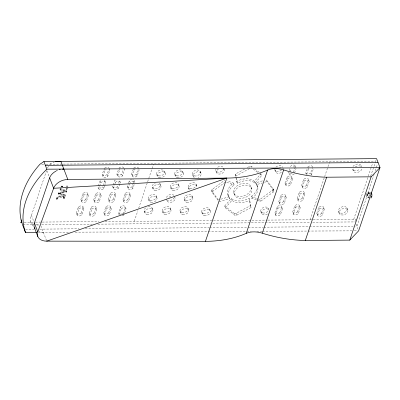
<?xml version="1.0" encoding="UTF-8"?>
<svg xmlns="http://www.w3.org/2000/svg" width="400" height="400" viewBox="0 0 400 400"><rect width="100%" height="100%" fill="white"/><g stroke="black" fill="none" stroke-linecap="round" stroke-linejoin="round"><path stroke-width="0.3" stroke-dasharray="2 1.5" d="M366.01 195.26C366.14 193.22 368.91 192.92 370.435 193.32M366.015 195.17C365.92 197.145 368.58 197.635 370.05 197.175M56.38 198.83C56.585 194.705 62.335 196.205 64.78 196.015L65.005 196.605L64.325 198.61L63.53 198.615L63.305 198.03L63.72 196.8C61.995 196.64 56.15 195.815 57.555 199.405L56.605 199.415L56.38 198.83L57.33 198.82M56.605 199.415C56.81 195.295 62.56 196.79 65.005 196.605M67.155 187.81C66.855 190.58 61.47 191.405 60.71 188.58C61.87 190.38 64.975 189.805 66.39 188.535M60.98 188.47L60.935 189.165M60.115 188.48C59.675 192.71 67.73 191.45 68.035 187.855M374.14 174.29L356.935 226.37L355.685 226.38M375.315 170.74L377.465 164.23M30.27 222.175L30.185 221.625A22.335 15 -21 0 1 31.45 215.37L46.495 170.78M59.54 193.115L65.235 194.67L65.18 196.085L58.34 194.15L58.115 193.565L58.395 192.725L66.585 190.66L66.545 192.035L59.765 193.7L59.54 193.115L66.32 191.45L66.585 190.66M58.34 194.15L58.395 192.725M57.555 199.405C57.32 196.055 62.23 197.82 63.945 197.385L63.53 198.615M61.51 186.75L62.34 186.07L61.15 186.08L60.46 186.86M62.18 186.965L62.565 186.655L62.34 186.07M67.875 186.61L67.65 186.025L66.445 186.035L66.63 186.355M64.325 198.61L64.1 198.02L64.78 196.015M65.18 196.085L65.235 194.67M76.31 213.12L78.355 207.06A2.915 1.955 -21 0 1 81.16 205.89A2.915 1.955 -21 0 1 83.195 207.015L83.9 208.845L81.85 214.91A3.01 2.025 -21 0 1 77.01 214.955L76.31 213.12A3.01 2.025 -21 0 0 81.15 213.08L81.85 214.91M80.85 199.67L82.895 193.605A2.915 1.955 -21 0 1 85.7 192.44A2.915 1.955 -21 0 1 87.735 193.565L88.435 195.395L86.39 201.46A3.01 2.025 -21 0 1 81.55 201.5L80.85 199.67A3.01 2.025 -21 0 0 85.69 199.63L86.39 201.46M77.01 214.955L79.06 208.89L78.355 207.06M81.55 201.5L83.595 195.44L82.895 193.605M81.15 213.08L83.195 207.015M85.69 199.63L87.735 193.565M89.11 213.395L91.155 207.335A2.915 1.955 -21 0 1 93.96 206.165A2.915 1.955 -21 0 1 95.995 207.29L96.695 209.12L94.65 215.185A3.01 2.025 -21 0 1 89.81 215.23L89.11 213.395A3.01 2.025 -21 0 0 93.95 213.355L94.65 215.185M93.645 199.945L95.695 193.88A2.915 1.955 -21 0 1 98.5 192.715A2.915 1.955 -21 0 1 100.535 193.84L101.235 195.67L99.19 201.735A3.01 2.025 -21 0 1 94.35 201.775L93.645 199.945A3.01 2.025 -21 0 0 98.485 199.905L99.19 201.735M98.39 185.895L100.06 180.935A2.915 1.955 -21 0 1 101.345 180.085M109.11 168.42L109.815 170.255L107.765 176.315A3.01 2.025 -21 0 1 102.925 176.36L102.225 174.525L103.9 169.565M89.81 215.23L91.855 209.165L91.155 207.335M94.35 201.775L96.395 195.715L95.695 193.88M104.49 186.03L103.56 188.785A3.01 2.025 -21 0 1 98.72 188.83L99.465 186.625M99.65 186.07L100.765 182.765L100.06 180.935M102.925 176.36L104.975 170.295A2.915 1.955 -21 0 1 106.255 169.45M93.95 213.355L95.995 207.29M98.485 199.905L100.535 193.84M103.56 188.785L102.855 186.955L104.905 180.89A2.915 1.955 -21 0 0 104.185 180.06M107.765 176.315L107.065 174.485L108.74 169.525M104.675 185.48L105.605 182.72L104.905 180.89M103.77 213.015L105.82 206.95A2.915 1.955 -21 0 1 108.625 205.785A2.915 1.955 -21 0 1 110.66 206.91L111.36 208.74L109.315 214.805A3.01 2.025 -21 0 1 104.475 214.845L103.77 213.015A3.01 2.025 -21 0 0 108.61 212.975L109.315 214.805M108.31 199.565L110.355 193.5A2.915 1.955 -21 0 1 113.165 192.335A2.915 1.955 -21 0 1 115.195 193.46L115.9 195.29L113.855 201.355A3.01 2.025 -21 0 1 109.015 201.395L108.31 199.565A3.01 2.025 -21 0 0 113.15 199.52L113.855 201.355M119.71 183.995L118.225 188.405A3.01 2.025 -21 0 1 113.385 188.445L112.68 186.615L113.05 185.515M113.24 184.96L114.725 180.55A2.915 1.955 -21 0 1 115.535 179.94M123.95 168.5L124.475 169.87L122.43 175.935A3.01 2.025 -21 0 1 117.59 175.975L116.89 174.145L118.375 169.735M104.475 214.845L106.52 208.785L105.82 206.95M109.015 201.395L111.06 195.33L110.355 193.5M113.385 188.445L114.685 184.59M114.87 184.035L115.43 182.385L114.725 180.55M117.59 175.975L119.635 169.915A2.915 1.955 -21 0 1 120.01 169.585M108.61 212.975L110.66 206.91M113.15 199.52L115.195 193.46M118.225 188.405L117.52 186.575L117.89 185.47M118.635 183.265L119.565 180.51A2.915 1.955 -21 0 0 119.17 179.91M122.43 175.935L121.73 174.105L123.215 169.695M119.895 183.445L120.27 182.34L119.565 180.51M118.955 214.465L118.425 213.095L120.47 207.03A2.915 1.955 -21 0 1 123.28 205.86A2.915 1.955 -21 0 1 125.31 206.99L126.015 208.82L124.155 214.33M122.965 199.64L125.01 193.58A2.915 1.955 -21 0 1 127.82 192.41A2.915 1.955 -21 0 1 129.85 193.535L130.555 195.365L128.51 201.43A3.01 2.025 -21 0 1 123.67 201.475L122.965 199.64A3.01 2.025 -21 0 0 127.805 199.6L128.51 201.43M134.18 184.625L132.875 188.48A3.01 2.025 -21 0 1 128.035 188.525L127.335 186.695L128.45 183.385M128.635 182.835L129.38 180.63A2.915 1.955 -21 0 1 131.68 179.5M138.975 169.625A2.915 1.955 -21 0 1 139.13 169.95L137.085 176.015A3.01 2.025 -21 0 1 132.245 176.055L131.54 174.225L133.59 168.16A2.915 1.955 -21 0 1 136.395 166.99A2.915 1.955 -21 0 1 138.43 168.12M119.315 214.375L121.175 208.86L120.47 207.03M123.67 201.475L125.715 195.41L125.01 193.58M128.035 188.525L129.71 183.565M132.245 176.055L134.29 169.99A2.915 1.955 -21 0 1 135.1 169.38M122.445 213.625A3.01 2.025 -21 0 0 123.265 213.05L125.31 206.99M127.805 199.6L129.85 193.535M132.875 188.48L132.175 186.65L133.29 183.345M133.475 182.795L134.22 180.59A2.915 1.955 -21 0 0 132.67 179.49M137.085 176.015L136.38 174.18L138.24 168.67M134.285 221.265L137.88 210.615M138.675 208.25L153.65 163.88M274.94 212.87L276.985 206.805A2.915 1.955 -21 0 1 279.795 205.64A2.915 1.955 -21 0 1 281.825 206.765L282.53 208.595L280.485 214.66A3.01 2.025 -21 0 1 275.645 214.7L274.94 212.87A3.01 2.025 -21 0 0 279.78 212.83L280.485 214.66M278.72 201.67L280.765 195.61A2.915 1.955 -21 0 1 283.57 194.44A2.915 1.955 -21 0 1 285.605 195.565L286.305 197.395L284.26 203.46A3.01 2.025 -21 0 1 279.42 203.505L278.72 201.67A3.01 2.025 -21 0 0 283.56 201.63L284.26 203.46M284.96 183.17L287.005 177.105A2.915 1.955 -21 0 1 289.815 175.94A2.915 1.955 -21 0 1 291.845 177.065L292.55 178.895L290.505 184.96A3.01 2.025 -21 0 1 285.665 185L284.96 183.17A3.01 2.025 -21 0 0 289.8 183.125L290.505 184.96M289.2 170.61L290.315 167.3M275.28 215.77L277.69 208.635L276.985 206.805M279.42 203.505L281.465 197.44L280.765 195.61M285.665 185L287.71 178.935L287.005 177.105M294.185 174.05A3.01 2.025 -21 0 1 289.345 174.095L289.9 172.44M290.09 171.89L291.205 168.58M279.78 212.83L281.825 206.765M283.56 201.63L285.605 195.565M289.8 183.125L291.845 177.065M293.48 172.22L295.525 166.16A2.915 1.955 -21 0 0 293.495 165.03A2.915 1.955 -21 0 0 290.685 166.2L291.04 167.115M294.555 172.95L296.045 168.54M292.695 211.89L294.74 205.83A2.915 1.955 -21 0 1 297.55 204.66A2.915 1.955 -21 0 1 299.58 205.785L300.285 207.615L298.24 213.68A3.01 2.025 -21 0 1 293.4 213.725L292.695 211.89A3.01 2.025 -21 0 0 297.535 211.85L298.24 213.68M297.235 198.44L299.28 192.375A2.915 1.955 -21 0 1 302.085 191.21A2.915 1.955 -21 0 1 304.12 192.335L304.825 194.165L302.775 200.23A3.01 2.025 -21 0 1 297.935 200.27L297.235 198.44A3.01 2.025 -21 0 0 302.075 198.4L302.775 200.23M301.605 185.49L303.65 179.43A2.915 1.955 -21 0 1 306.455 178.26A2.915 1.955 -21 0 1 308.49 179.385L309.19 181.215L307.145 187.28A3.01 2.025 -21 0 1 302.305 187.325L301.605 185.49A3.01 2.025 -21 0 0 306.445 185.45L307.145 187.28M306.34 174.395L305.81 173.025L307.67 167.51M293.035 214.795L295.445 207.66L294.74 205.83M297.935 200.27L299.985 194.21L299.28 192.375M302.305 187.325L304.35 181.26L303.65 179.43M306.695 174.32L308.56 168.79A2.915 1.955 -21 0 1 308.935 168.465M297.535 211.85L299.58 205.785M302.075 198.4L304.12 192.335M306.445 185.45L308.49 179.385M310.97 175.12A3.01 2.025 -21 0 0 311.355 174.81L310.65 172.98L312.51 167.47M311.355 174.81L313.4 168.75A2.915 1.955 -21 0 0 313.245 168.425M310.09 219.73L329.455 162.345M316.77 213.47L318.82 207.405A2.915 1.955 -21 0 1 321.625 206.235A2.915 1.955 -21 0 1 323.66 207.365L324.36 209.195L322.315 215.255A3.01 2.025 -21 0 1 317.475 215.3L316.77 213.47A3.01 2.025 -21 0 0 321.61 213.425L322.315 215.255M317.475 215.3L319.52 209.235L318.82 207.405M321.61 213.425L323.66 207.365M353.71 219.35L372.475 163.74M355.4 221.395L355.925 219.845M370.67 176.14L375.46 161.945M376.03 160.26L375.66 161.35L63.145 164.08M67.68 187.815C66.685 190.715 60.45 191.905 59.77 188.44M47.505 168.015L48.565 166.165M50.095 164.195L50.47 163.755A10.585 7.11 -21 0 1 54.21 162.03M224.7 206.04L231.28 198.465A14.33 9.625 -21 0 0 248.985 198.31L249.685 200.145L251.11 207.465L236.86 215.135A1.685 1.13 -21 0 1 234.8 215.155L225.4 207.87L224.7 206.04L234.1 213.325L234.8 215.155M225.4 207.87L231.985 200.3A14.33 9.625 -21 0 0 249.685 200.145M244.535 169.12L235.22 174.14L236.645 181.46A14.33 9.625 -21 0 1 254.345 181.305L260.925 173.73L254.815 169M236.645 181.46L237.345 183.29A14.33 9.625 -21 0 1 255.05 183.135L261.63 175.565L260.925 173.73M61.03 187.03L61.375 186.665L62.565 186.655M367.015 193.655L366.58 193.99M218.43 199.925L211.71 190.955A1.685 1.13 -21 0 1 212.25 189.36L224.895 180.07M218.015 200.26L212.415 192.785A1.685 1.13 -21 0 1 212.95 191.19L225.6 181.9M257.485 198.765L259.8 199.575L272.445 190.285A1.685 1.13 -21 0 0 272.985 188.69L266.265 179.72L266.965 181.55L273.685 190.52A1.685 1.13 -21 0 1 273.15 192.115L260.5 201.405L257.03 200.19M49.845 164.2L50.47 163.755M247.275 167.645L249.47 166.465A1.685 1.13 -21 0 1 251.525 166.45L252.935 167.54M237.345 183.29L235.92 175.97L250.175 168.3M234.1 213.325A1.685 1.13 -21 0 0 236.155 213.305L250.405 205.635L248.985 198.31M256.45 199.985L251.82 198.365L251.115 196.535A14.33 9.625 -21 0 0 255.74 182.83L262.755 180.755M251.82 198.365A14.33 9.625 -21 0 0 256.445 184.66L262.29 182.93M264.63 182.24L266.965 181.55M220.77 199.235L228.95 196.815A14.33 9.625 -21 0 1 233.575 183.11L227.21 180.88M219.135 201.755L229.655 198.65A14.33 9.625 -21 0 1 234.28 184.94L233.575 183.11M58.62 193.315L66.81 191.245M41.755 164.27L45.49 164.235M46.11 164.23L62.52 164.085M368.19 192.39L370.86 192.365M368.205 193.13L370.87 193.11M63.305 198.03L64.1 198.02M24.22 222.225L34.815 222.135M35.435 222.13L41.65 222.075M42.275 222.07L98.85 221.575M105.065 221.52L212.84 220.58M213.46 220.575L267.075 220.105M267.7 220.1L312.585 219.71M313.21 219.705L356.1 219.33M23.15 224.815L32.81 224.73M35.78 224.705L39.255 224.675M41.665 224.655L92.26 224.21M97.88 224.16L210.315 223.18M212.81 223.16L310.255 222.305M312.75 222.285L355.225 221.915M25.49 229.265L34.115 229.19M39.66 229.14L78.98 228.795M85.225 228.74L208.9 227.66M209.525 227.655L247.625 227.325M248.25 227.315L263.245 227.185M263.865 227.18L308.84 226.79M309.465 226.785L353.19 226.4M38.425 232.36L70.2 232.19M75.195 232.165L246.265 231.355M246.89 231.35L251.26 231.33M256.88 231.305L261.875 231.28M262.495 231.28L307.45 231.065M308.075 231.06L351.78 230.855M354.275 230.845L357.395 230.83M59.765 193.7L65.46 195.255M58.115 193.565L64.955 195.5M226.755 182.305L234.28 184.94M251.115 196.535L256.905 198.56M253.17 169.01L257.87 172.65M259.75 174.105L261.63 175.565M30.185 221.625L32.855 225.735M361.115 165.65L361.64 167.025M353.25 170.875L352.55 169.045A4.605 3.095 -21 0 0 359.99 168.98M356.08 224.14L358.005 229.15M347.055 208.18L347.76 210.01M338.49 211.575L339.195 213.405M308.035 167.415L308.56 168.79M295.525 166.16L295.88 167.075M288.64 172.265L289.345 174.095M282.685 167.495L283.21 168.865M274.91 170.045L275.61 171.875M273.11 188.93L273.815 190.76M272.985 188.69L273.685 190.52M272.445 190.285L273.15 192.115M268.635 208.475L268.99 209.39M251.525 166.45L251.88 167.365M256.875 184.865L257.575 186.695M249.47 166.465L249.82 167.385M255.74 182.83L256.445 184.66M254.345 181.305L255.05 183.135M259.8 199.575L260.5 201.405M260.78 211.585L261.485 213.415M251.06 187.015A9.16 6.155 -21 0 1 239.42 196.48A9.16 6.155 -21 0 1 236.65 186.155A9.16 6.155 -21 0 1 251.06 187.015L251.765 188.845A9.16 6.155 -21 0 1 240.12 198.31A9.16 6.155 -21 0 1 237.35 187.99A9.16 6.155 -21 0 1 251.765 188.845M250.405 205.635L251.11 207.465M235.22 174.14L235.92 175.97M233.69 192.755L234.395 194.585M223.635 168.24L224.16 169.615M231.28 198.465L231.985 200.3M236.155 213.305L236.86 215.135M228.95 196.815L229.655 198.65M227.82 194.78L228.525 196.61M215.86 170.79L216.565 172.625M212.25 189.36L212.95 191.19M211.585 190.715L212.415 192.785M200.345 171.445L201.045 173.275M209.59 209.22L210.29 211.05M192.485 174.555L193.19 176.385M196.05 184.16L196.755 185.99M201.73 212.33L202.435 214.165M182.6 171.365L183.305 173.195M192.055 196L192.76 197.83M188.195 187.275L188.9 189.105M187.96 208.145L188.66 209.975M174.745 174.475L175.45 176.31M184.2 199.11L184.905 200.94M178.31 184.085L179.015 185.915M174.49 196.38L175.02 197.755A4.225 2.84 -21 0 1 171.645 202.115A4.225 2.84 -21 0 1 167.015 200.135M180.1 211.255L180.805 213.09M164.515 171.365L165.215 173.195M170.455 187.195L171.155 189.025M170.22 208.07L170.92 209.9M167.16 200.865L166.46 199.035A4.225 2.84 -21 0 1 169.31 194.855A4.225 2.84 -21 0 1 174.315 195.925M156.655 174.475L157.36 176.305M160.22 184.08L160.925 185.915M162.36 211.18L163.065 213.01M156.225 195.92L156.93 197.75M152.365 187.195L153.065 189.025M152.13 208.065L152.83 209.895M148.37 199.03L149.075 200.865M133.765 168.62L134.29 169.99M134.22 180.59L134.925 182.42A2.915 1.955 -21 0 0 132.89 181.29A2.915 1.955 -21 0 0 130.085 182.46L129.38 180.63M144.27 211.18L144.975 213.01M119.11 168.54L119.635 169.915M123.265 213.05L123.795 214.425M104.27 168.465L104.975 170.295M98.72 188.83L98.015 186.995A3.01 2.025 -21 0 0 102.855 186.955M66.445 186.035L66.67 186.62M66.32 191.45L66.545 192.035M62.32 186.13L62.545 186.715M61.15 186.08L61.375 186.665M63.72 196.8L63.945 197.385M59.94 189.385L60.165 189.97M46.9 170.74L49 176.205M40.845 225.775L46.53 240.59M31.45 215.37L33.965 221.93M67.65 186.025L67.77 186.41M43.355 232.315A13.015 8.74 -21 0 1 38.95 231.64M38.975 224.905A11.435 7.68 -21 0 1 36.18 224.96M33.655 224.46A11.435 7.68 -21 0 1 30.75 222.745M368.98 197.135A2.805 1.01 89.5 0 1 367.3 196.21A2.805 1.01 89.5 0 1 368.28 192.395A2.805 1.01 89.5 0 1 369.13 196.545M369.89 195.235A2.805 1.01 89.5 0 1 370.005 193.82M370.155 193.23A2.805 1.01 89.5 0 1 370.6 192.48M361.83 169.14A4.605 3.095 -21 0 1 355.86 172.48A4.605 3.095 -21 0 1 353.675 168.355M355.29 166.855A4.605 3.095 -21 0 1 361.365 166.8M319.52 209.235A2.915 1.955 -21 0 1 322.33 208.07A2.915 1.955 -21 0 1 324.36 209.195M352.97 166.525A4.605 3.095 -21 0 1 357.955 164.02A4.605 3.095 -21 0 1 361.27 166.45M295.445 207.66A2.915 1.955 -21 0 1 298.25 206.49A2.915 1.955 -21 0 1 300.285 207.615M299.985 194.21A2.915 1.955 -21 0 1 302.79 193.04A2.915 1.955 -21 0 1 304.825 194.165M304.35 181.26A2.915 1.955 -21 0 1 307.16 180.09A2.915 1.955 -21 0 1 309.19 181.215M307.855 166.96A2.915 1.955 -21 0 1 310.665 165.79A2.915 1.955 -21 0 1 312.695 166.915M310.65 172.98A3.01 2.025 -21 0 1 305.81 173.025M277.69 208.635A2.915 1.955 -21 0 1 280.495 207.47A2.915 1.955 -21 0 1 282.53 208.595M281.465 197.44A2.915 1.955 -21 0 1 284.275 196.27A2.915 1.955 -21 0 1 286.305 197.395M287.71 178.935A2.915 1.955 -21 0 1 290.515 177.77A2.915 1.955 -21 0 1 292.55 178.895M293.175 167.01A2.915 1.955 -21 0 1 295.125 166.995M292.19 173.015A3.01 2.025 -21 0 1 288.82 172.565M267.47 213.995A4.225 2.84 -21 0 1 261.895 214.045A4.225 2.84 -21 0 1 263.355 209.73A4.225 2.84 -21 0 1 268.925 209.68M281.4 172.435A4.085 2.745 -21 0 1 276.645 172.945A4.085 2.745 -21 0 1 275.985 169.64M279.385 167.53A4.085 2.745 -21 0 1 281.36 167.51M281.51 169.99A4.085 2.745 -21 0 1 277.225 171.47A4.085 2.745 -21 0 1 274.77 169.335M275.905 167.095A4.085 2.745 -21 0 1 282.505 167.035M223.6 168.49A4.085 2.745 -21 0 1 218.665 172.24A4.085 2.745 -21 0 1 216.235 168.555M217.67 167.225A4.085 2.745 -21 0 1 223.46 167.785M223.76 169.005A4.085 2.745 -21 0 1 222.355 173.18A4.085 2.745 -21 0 1 216.965 173.23A4.085 2.745 -21 0 1 218.37 169.055M189.31 189.73A4.225 2.84 -21 0 1 192.27 184.74A4.225 2.84 -21 0 1 196.77 187.515M194.255 177.49A4.225 2.84 -21 0 1 194.76 172.895A4.225 2.84 -21 0 1 200.8 172.84A4.225 2.84 -21 0 1 198.195 177.455M169.03 197.175A4.225 2.84 -21 0 1 172.12 196.255M174.33 197.445A4.225 2.84 -21 0 1 167.525 200.14M159.155 182.98A4.225 2.84 -21 0 1 158.65 187.575A4.225 2.84 -21 0 1 152.61 187.625A4.225 2.84 -21 0 1 155.215 183.01M148.175 206.685A4.225 2.84 -21 0 1 151.905 210.12A4.225 2.84 -21 0 1 145.095 212.14A4.225 2.84 -21 0 1 147.12 206.995M121.175 208.86A2.915 1.955 -21 0 1 123.98 207.695A2.915 1.955 -21 0 1 126.015 208.82M132.175 186.65A3.01 2.025 -21 0 1 127.335 186.695M121.975 213.845A3.01 2.025 -21 0 1 121.48 214.005M120.98 214.105A3.01 2.025 -21 0 1 118.425 213.095M125.715 195.41A2.915 1.955 -21 0 1 128.52 194.24A2.915 1.955 -21 0 1 130.555 195.365M136.38 174.18A3.01 2.025 -21 0 1 131.54 174.225M123.97 214.88A3.01 2.025 -21 0 1 122.185 215.835M124.32 169.55A2.915 1.955 -21 0 1 124.475 169.87M118.935 168.085A2.915 1.955 -21 0 1 121.74 166.915A2.915 1.955 -21 0 1 123.775 168.04M121.73 174.105A3.01 2.025 -21 0 1 116.89 174.145M111.06 195.33A2.915 1.955 -21 0 1 113.865 194.165A2.915 1.955 -21 0 1 115.9 195.29M106.52 208.785A2.915 1.955 -21 0 1 109.33 207.615A2.915 1.955 -21 0 1 111.36 208.74M115.43 182.385A2.915 1.955 -21 0 1 118.235 181.215A2.915 1.955 -21 0 1 120.27 182.34M117.52 186.575A3.01 2.025 -21 0 1 112.68 186.615M96.395 195.715A2.915 1.955 -21 0 1 99.205 194.545A2.915 1.955 -21 0 1 101.235 195.67M100.765 182.765A2.915 1.955 -21 0 1 103.57 181.595A2.915 1.955 -21 0 1 105.605 182.72M109.095 169.425A2.915 1.955 -21 0 1 109.815 170.255M104.645 168.135A2.915 1.955 -21 0 1 108.955 168.1M107.065 174.485A3.01 2.025 -21 0 1 102.225 174.525M91.855 209.165A2.915 1.955 -21 0 1 94.665 207.995A2.915 1.955 -21 0 1 96.695 209.12M79.06 208.89A2.915 1.955 -21 0 1 81.865 207.72A2.915 1.955 -21 0 1 83.9 208.845M83.595 195.44A2.915 1.955 -21 0 1 86.405 194.27A2.915 1.955 -21 0 1 88.435 195.395M367.685 193.765A2.065 0.745 89.5 0 0 368.075 197.2A2.065 0.745 89.5 0 0 368.945 194.62A2.065 0.745 89.5 0 0 367.685 193.765M341.28 214.93A4.605 3.095 -21 0 0 347.92 210.81A4.605 3.095 -21 0 0 341.235 209.38A4.605 3.095 -21 0 0 341.28 214.93M340.58 213.1A4.605 3.095 -21 0 0 347.215 208.98A4.605 3.095 -21 0 0 340.53 207.55A4.605 3.095 -21 0 0 340.58 213.1M262.695 212.985A4.225 2.84 -21 0 0 268.785 209.205A4.225 2.84 -21 0 0 262.65 207.895A4.225 2.84 -21 0 0 262.695 212.985M204.35 215.565A4.225 2.84 -21 0 0 210.435 211.785A4.225 2.84 -21 0 0 204.305 210.475A4.225 2.84 -21 0 0 204.35 215.565M203.645 213.735A4.225 2.84 -21 0 0 209.735 209.955A4.225 2.84 -21 0 0 203.6 208.645A4.225 2.84 -21 0 0 203.645 213.735M182.72 214.49A4.225 2.84 -21 0 0 188.81 210.71A4.225 2.84 -21 0 0 182.675 209.4A4.225 2.84 -21 0 0 182.72 214.49M182.015 212.66A4.225 2.84 -21 0 0 188.105 208.88A4.225 2.84 -21 0 0 181.97 207.57A4.225 2.84 -21 0 0 182.015 212.66M186.815 202.345A4.225 2.84 -21 0 0 192.905 198.565A4.225 2.84 -21 0 0 186.775 197.255A4.225 2.84 -21 0 0 186.815 202.345M186.115 200.515A4.225 2.84 -21 0 0 192.205 196.735A4.225 2.84 -21 0 0 186.07 195.42A4.225 2.84 -21 0 0 186.115 200.515M190.11 188.675A4.225 2.84 -21 0 0 196.195 184.895A4.225 2.84 -21 0 0 190.065 183.585A4.225 2.84 -21 0 0 190.11 188.675M194.4 175.955A4.225 2.84 -21 0 0 200.49 172.175A4.225 2.84 -21 0 0 194.355 170.865A4.225 2.84 -21 0 0 194.4 175.955M164.975 214.41A4.225 2.84 -21 0 0 171.065 210.63A4.225 2.84 -21 0 0 164.935 209.32A4.225 2.84 -21 0 0 164.975 214.41M164.275 212.58A4.225 2.84 -21 0 0 170.365 208.8A4.225 2.84 -21 0 0 164.23 207.49A4.225 2.84 -21 0 0 164.275 212.58M173.07 190.43A4.225 2.84 -21 0 0 179.16 186.65A4.225 2.84 -21 0 0 173.025 185.335A4.225 2.84 -21 0 0 173.07 190.43M172.365 188.595A4.225 2.84 -21 0 0 178.455 184.815A4.225 2.84 -21 0 0 172.325 183.505A4.225 2.84 -21 0 0 172.365 188.595M176.66 175.88A4.225 2.84 -21 0 0 182.75 172.1A4.225 2.84 -21 0 0 176.615 170.79A4.225 2.84 -21 0 0 176.66 175.88M177.36 177.71A4.225 2.84 -21 0 0 183.45 173.93A4.225 2.84 -21 0 0 177.315 172.62A4.225 2.84 -21 0 0 177.36 177.71M159.27 177.705A4.225 2.84 -21 0 0 165.36 173.925A4.225 2.84 -21 0 0 159.23 172.615A4.225 2.84 -21 0 0 159.27 177.705M158.57 175.875A4.225 2.84 -21 0 0 164.66 172.095A4.225 2.84 -21 0 0 158.525 170.785A4.225 2.84 -21 0 0 158.57 175.875M154.98 190.425A4.225 2.84 -21 0 0 161.07 186.645A4.225 2.84 -21 0 0 154.935 185.335A4.225 2.84 -21 0 0 154.98 190.425M150.985 202.265A4.225 2.84 -21 0 0 157.075 198.485A4.225 2.84 -21 0 0 150.94 197.175A4.225 2.84 -21 0 0 150.985 202.265M150.285 200.435A4.225 2.84 -21 0 0 156.37 196.655A4.225 2.84 -21 0 0 150.24 195.345A4.225 2.84 -21 0 0 150.285 200.435M146.89 214.41A4.225 2.84 -21 0 0 152.975 210.63A4.225 2.84 -21 0 0 146.845 209.32A4.225 2.84 -21 0 0 146.89 214.41"/><path stroke-width="0.6" d="M34.965 228.725A13.015 8.74 -21 0 1 34.385 223.025L49.63 177.845A12.06 8.1 -21 0 1 55.9 171.14M34.385 223.025L37.775 231.85A13.015 8.74 -21 0 0 46.74 241.14L205.445 241.37L226.8 178.085A104.86 67.875 18.6 0 0 267.6 170.05A19.24 12.455 18.6 0 1 283.655 169.91A105.695 68.415 18.6 0 0 326.665 177.215L371.14 176.825L380 167.535L376.58 158.63L43.9 161.535L39.89 164.285A96.34 64.715 -21 0 0 21.095 219.81L21.8 222.25L20.325 222.26M205.445 241.37A104.86 67.875 18.6 0 0 246.25 233.335L267.6 170.05M246.25 233.335A19.24 12.455 18.6 0 1 262.3 233.195L283.655 169.91M262.3 233.195A105.695 68.415 18.6 0 0 305.31 240.5L326.665 177.215M305.31 240.5L349.785 240.11L371.14 176.825M37.775 231.85L53.635 188.285A12.06 8.1 -21 0 1 67.825 179.475L226.8 178.085L46.74 241.14M349.785 240.11L358.645 230.82L380 167.535L46.84 169.185L43.9 161.535M226.8 178.085L53.635 188.285L49.63 177.845M45.37 165.36L378.05 162.455M21.095 219.81L22.55 224.82L25.485 232.475L36.575 232.375M67.825 179.475L60.88 161.385L56.875 161.46A10.585 7.11 -21 0 0 55.54 161.68M34.425 227.71L37.815 236.535M56.36 170.9A12.06 8.1 -21 0 1 57.315 170.455M59.29 169.74A12.06 8.1 -21 0 1 60.3 169.47M62.325 169.125A12.06 8.1 -21 0 1 63.815 169.04M25.485 232.475A92.66 62.24 -21 0 1 46.84 169.185M371.37 192.71A2.805 1.01 89.5 0 1 371.85 196.19A2.805 1.01 89.5 0 1 370.685 197.9M371.405 193.68A2.065 0.745 89.5 0 1 371.53 194.1M371.56 196.165A2.065 0.745 89.5 0 1 371.45 196.6"/></g></svg>
